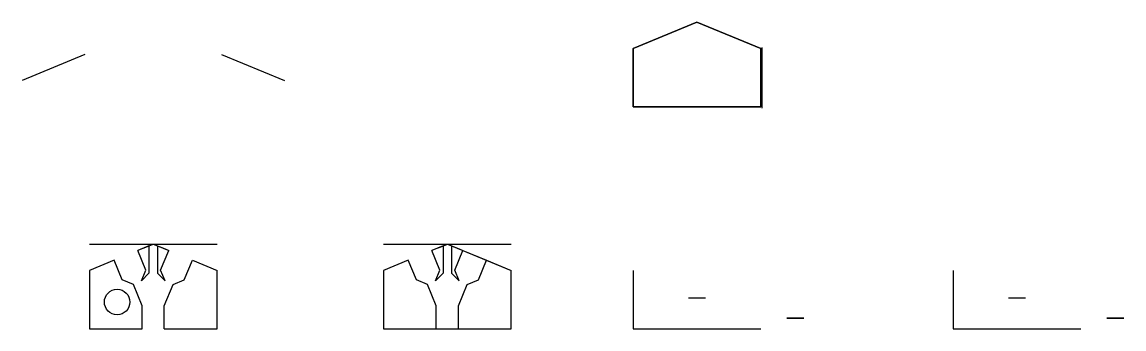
# Model space of a CAD drawing. Header units: inches. Extents: x -66 to 776, y -30 to 184.
# Drawn here: x 516.6 to 775.6, y -2.6 to 69.7 of the extents above; entities that cross this region are included whole.
import ezdxf

# ---------------------------------------------------------------- set-up
doc = ezdxf.new("R2010")
doc.units = ezdxf.units.IN
doc.header["$MEASUREMENT"] = 0

msp = doc.modelspace()

# ---------------------------------------------------------------- linework, layer by layer
for p, q in [((546.44483, 17.01254), (546.44483, 10.56962)), ((548.44483, 17.01254), (548.44483, 10.56962)), ((615.56712, 17.01254), (615.56712, 10.56962)), ((617.56712, 17.01254), (617.56712, 10.56962)), ((546.44483, 10.56962), (544.66611, 8.79089)), ((548.44483, 10.56962), (550.22356, 8.79089)), ((615.56712, 10.56962), (613.7884, 8.79089)), ((617.56712, 10.56962), (619.34585, 8.79089)), ((544.84483, 2.91136), (542.77241, 7.91462)), ((550.04483, 2.91136), (552.11726, 7.91462)), ((613.96712, 2.91136), (611.8947, 7.91462)), ((619.16712, 2.91136), (621.23955, 7.91462))]:
    msp.add_line(p, q)
at = {"extrusion": (0, -1, 2.22045e-16)}
for p, q in [((616.56712, 17.42675), (616.56712, 17.42675, 20)), ((616.56712, 17.42675, 10), (631.56712, 11.21355, 10)), ((601.56712, -2.57325, 10), (631.56712, -2.57325, 10))]:
    msp.add_line(p, q, dxfattribs=at)
for points in [[(675.21087, 69.6876), (690.21087, 63.4744), (690.21087, 49.6876), (660.21087, 49.6876), (660.21087, 63.4744)], [(690.21087, 49.6876), (690.21087, 63.4744), (675.21087, 69.6876), (660.21087, 63.4744), (660.21087, 49.6876)]]:
    msp.add_lwpolyline(points, close=True)
for points in [[(690.51087, 49.3876), (690.51087, 63.67485)], [(531.39933, 62.06904), (516.61725, 55.9461)], [(563.49034, 62.06904), (578.27242, 55.9461)], [(532.44483, 17.42675), (562.44483, 17.42675)], [(546.44483, 17.01254), (543.78915, 15.91251)], [(545.53142, 16.63419), (543.78915, 15.91251)], [(545.70257, 11.29312), (543.78915, 15.91251)], [(545.34796, 16.5582), (547.44483, 17.42675), (550.23774, 16.26989)], [(548.44483, 17.01254), (551.10052, 15.91251)], [(549.1871, 11.29312), (551.10052, 15.91251)], [(549.35825, 16.63419), (550.63858, 16.10386)], [(601.56712, 17.42675), (631.56712, 17.42675)], [(615.56712, 17.01254), (612.91144, 15.91251)], [(614.65371, 16.63419), (612.91144, 15.91251)], [(614.82485, 11.29312), (612.91144, 15.91251)], [(614.47025, 16.5582), (616.56712, 17.42675), (619.36003, 16.26989)], [(617.56712, 17.01254), (620.22281, 15.91251)], [(618.30939, 11.29312), (620.22281, 15.91251)], [(618.48054, 16.63419), (619.76087, 16.10386)], [(538.24587, 13.61641), (532.44483, 11.21355)], [(540.15929, 8.99702), (538.24587, 13.61641)], [(554.73038, 8.99702), (556.6438, 13.61641)], [(556.6438, 13.61641), (562.44483, 11.21355)], [(607.36816, 13.61641), (601.56712, 11.21355)], [(609.28158, 8.99702), (607.36816, 13.61641)], [(623.85267, 8.99702), (625.76609, 13.61641)], [(625.76609, 13.61641), (631.56712, 11.21355)], [(532.44483, 11.21355), (532.44483, -2.57325), (544.84483, -2.57325)], [(544.66611, 8.79089), (545.70257, 11.29312)], [(550.22356, 8.79089), (549.1871, 11.29312)], [(550.04483, -2.57325), (562.44483, -2.57325), (562.44483, 11.21355)], [(601.56712, 11.21355), (601.56712, -2.57325), (613.96712, -2.57325)], [(613.7884, 8.79089), (614.82485, 11.29312)], [(619.34585, 8.79089), (618.30939, 11.29312)], [(619.16712, -2.57325), (631.56712, -2.57325), (631.56712, 11.21355)], [(660.21087, 11.21355), (660.21087, -2.57325)], [(735.44881, 11.21355), (735.44881, -2.57325)], [(542.77241, 7.91462), (540.15929, 8.99702)], [(552.11726, 7.91462), (554.73038, 8.99702)], [(611.8947, 7.91462), (609.28158, 8.99702)], [(621.23955, 7.91462), (623.85267, 8.99702)], [(544.84483, -2.57325), (544.84483, 2.91136)], [(550.04483, -2.57325), (550.04483, 2.91136)], [(613.96712, -2.57325), (613.96712, 2.91136)], [(619.16712, -2.57325), (619.16712, 2.91136)], [(532.44483, -2.57325), (544.84483, -2.57325)], [(532.44483, -2.57325), (544.84483, -2.57325)], [(550.04483, -2.57325), (555.22631, -2.57325)], [(550.04483, -2.57325), (555.22631, -2.57325)], [(550.04483, -2.57325), (562.44483, -2.57325)], [(550.04483, -2.57325), (562.44483, -2.57325)], [(601.56712, -2.57325), (613.96712, -2.57325)], [(601.56712, -2.57325), (613.96712, -2.57325)], [(619.16712, -2.57325), (624.34859, -2.57325)], [(619.16712, -2.57325), (624.34859, -2.57325)], [(619.16712, -2.57325), (631.56712, -2.57325)], [(619.16712, -2.57325), (631.56712, -2.57325)], [(660.21087, -2.57325), (690.21087, -2.57325)], [(660.21087, -2.57325), (690.21087, -2.57325)], [(735.44881, -2.57325), (765.44881, -2.57325)], [(735.44881, -2.57325), (765.44881, -2.57325)]]:
    msp.add_lwpolyline(points)
at = {"extrusion": (0.382683, 0.92388, -1.64114e-16), "elevation": 252.05024}
for points in [[(-566.92171, 0), (-572.92171, 0)], [(-569.92171, 0), (-569.92171, 11.6304)]]:
    msp.add_lwpolyline(points, dxfattribs=at)
at = {"extrusion": (0, -1, 2.22045e-16), "elevation": -4.73408}
for points in [[(673.21087, 10), (677.21087, 10)], [(748.44881, 10), (752.44881, 10)]]:
    msp.add_lwpolyline(points, dxfattribs=at)
at = {"extrusion": (0, -1, 2.22045e-16)}
for points in [[(698.31758, -3.11484), (700.31628, -1.96089), (700.31628, 0.34701), (698.31758, 1.50096), (696.31888, 0.34701), (696.31888, -1.96089)], [(773.55552, -3.11484), (775.55422, -1.96089), (775.55422, 0.34701), (773.55552, 1.50096), (771.55682, 0.34701), (771.55682, -1.96089)]]:
    msp.add_lwpolyline(points, close=True, dxfattribs=at)
for points in [[(696.31888, -0.80694), (700.31888, -0.80694)], [(771.55682, -0.80694), (775.55682, -0.80694)]]:
    msp.add_lwpolyline(points, dxfattribs=at)
msp.add_circle((538.96337, 3.7736), 3)

doc.saveas('drawing.dxf')
